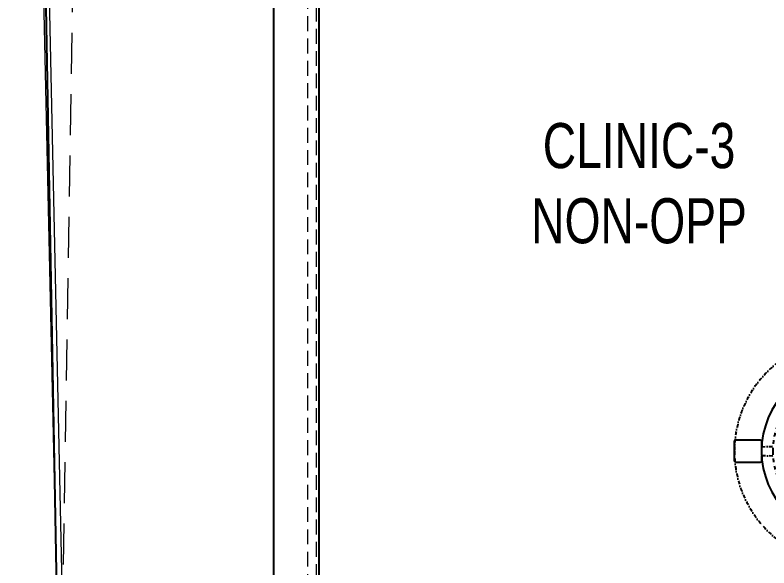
# Model space of a CAD drawing. Header units: feet. Extents: x 3021548 to 3033382, y -5395028 to -5381947.
# Drawn here: x 3022251 to 3023923, y -5386317 to -5385090 of the extents above; entities that cross this region are included whole.
import ezdxf

# ---------------------------------------------------------------- set-up
doc = ezdxf.new("R2010")
doc.units = ezdxf.units.FT
doc.header["$LTSCALE"] = 33
doc.header["$MEASUREMENT"] = 0
for name, pattern in [('a_p6_plan_L18$0$HIDDEN', [0.375, 0.25, -0.125]), ('DASHDOT2', [0.5, 0.25, -0.125, 0, -0.125]), ('HIDDENX2', [0.75, 0.5, -0.25])]:
    doc.linetypes.add(name, pattern=pattern)
for name, color, linetype, lineweight in [('A-shutter', 8, 'Continuous', 18), ('HATCH', 9, 'Continuous', 9), ('LENS-DIM', 252, 'Continuous', 5), ('LENS-FURNITURE', 13, 'Continuous', 9), ('LENS-PARTITION', 21, 'Continuous', 25), ('LENS-TEXT', 31, 'Continuous', 5), ('LN-ELEVATION-1', 81, 'Continuous', 25), ('rolling shutter', 1, 'Continuous', 5)]:
    doc.layers.add(name, color=color, linetype=linetype, lineweight=lineweight)
doc.layers.add('A-WALL', color=1, linetype='Continuous')
doc.layers.add('beam', color=5, linetype='Continuous')
doc.styles.add('LK TXT', font='GILC____.TTF', dxfattribs={"height": 100})

# ---------------------------------------------------------------- blocks, each defined once
blk = doc.blocks.new('*U50')
at = {"layer": 'A-shutter', "color": 5, "linetype": 'HIDDENX2', "ltscale": 2}
blk.add_lwpolyline([(41040472.95578344, -1561544.224196389), (41040472.95578364, -1561564.224196389), (41044196.8170238, -1561564.224191636), (41044196.81702361, -1561544.224191635)], close=True, dxfattribs=at)
blk = doc.blocks.new('A$Cd7686a59')
at = {"layer": 'A-WALL'}
blk.add_lwpolyline([(1649.799999997951, 1650), (1192.799999997951, 1650), (1192.799999997951, 1896.645897510461), (-8577.577380644158, 1896.645897511393), (-8577.577380642295, 1896.645897511393), (-9086.577380645089, 1896.645897511393), (-9086.82540440466, 2031.944250569679), (-9238.979302838445, 2031.887229078449), (-9224.544859065674, 1367.131617547013), (-9157.70739502553, -2263.734094293788), (-9139.317361741327, -3110.658161018044), (-7944.0216921065, -3962.172134745866), (-7937.419340115972, -3952.149341316894), (653.4797925371677, -9611.264276544565), (760.3840655414386, -9485.491965699941), (989.5999999968335, -9139.319999999367), (1649.999999996274, -9139.319999999367), (1650, 1650)], dxfattribs=at)
at = {"layer": 'beam', "linetype": 'a_p6_plan_L18$0$HIDDEN', "lineweight": 5, "ltscale": 11}
blk.add_lwpolyline([(-9145.70456640143, -2263.734094293788), (-9086.577309164217, 1369.936677205376), (-8577.577380649745, 1370.127431008965), (-8577.577380649745, -2263.734094293788)], close=True, dxfattribs=at)
at = {"layer": 'rolling shutter', "color": 4, "lineweight": 9}
for p, q in [((-9251.237039704807, 2043.626626753249), (-9157.707395032048, -2263.734094293788)), ((-9238.979302845895, 2031.887229078449), (-9145.70456640143, -2263.734094293788))]:
    blk.add_line(p, q, dxfattribs=at)
at = {"layer": 'rolling shutter', "color": 2, "rotation": 270}
blk.add_blockref('*U50', (1552961.646777933, 41041888.08293038), dxfattribs=at)
blk = doc.blocks.new('DR STOOL')
at = {"layer": 'HATCH'}
h = blk.add_hatch(dxfattribs=at)
h.set_pattern_fill('ANSI36', color=250, angle=-90.00000000000001)
h.set_pattern_definition([(315, (-227.8099174643867, 917.3997257252777), (6.173926083235043, -1.683798022700468), [7.9375, -1.587499999999999, 0, -1.587499999999999])])
edge = h.paths.add_edge_path()
edge.add_line((-190.0000000041909, 4.511094e-10), (-218.6899174675346, 4.511094e-10))
edge.add_arc((-218.6899174670689, 9.120000000388245), 9.119999999940092, 177.6119845363388, 269.9999999996136, ccw=False)
edge.add_arc((-1.8626451e-09, 3.565219e-10), 228.000000002257, 2.3880154632688004, 177.6119845367313, ccw=False)
edge.add_arc((218.6899174633436, 9.120000000497384), 9.120000000051716, -90.00000000034493, 2.3880154629299, ccw=False)
edge.add_line((218.6899174633436, 4.511094e-10), (190, 4.511094e-10))
edge.add_arc((-1.8626451e-09, 4.511094e-10), 190.000000001979, -1.27e-14, 180)
at = {"layer": 'LN-ELEVATION-1', "color": 1, "ltscale": 100}
for p, q in [((-128.6221585394814, 215.4841044476634), (-165.2704676063731, 189.0243927398114)), ((-124.7228340068832, 214.8545704018979), (-128.6221585394814, 215.4841044476634)), ((-112.6981821293011, 198.1996966340157), (-124.7228340068832, 214.8545704018979)), ((124.7553772013634, 214.9803744515593), (112.5488144652918, 198.2845540212292)), ((128.7014972954057, 215.5933048763618), (124.7553772013634, 214.9803744515593)), ((128.7014972954057, 215.5933048763618), (124.7553772013634, 214.9803744515593)), ((165.1911288509145, 188.915192311113), (128.7014972954057, 215.5933048763618)), ((165.1911288509145, 188.915192311113), (128.7014972954057, 215.5933048763618)), ((-165.2704676063731, 189.0243927398114), (-165.9069543029182, 185.0820035930228)), ((-165.9069543029182, 185.0820035930228), (-153.8003208162263, 168.3135803133482)), ((153.6734594982117, 168.4294150282658), (165.7973639420234, 185.0121775862135)), ((165.7973639420234, 185.0121775862135), (165.1911288509145, 188.915192311113)), ((165.7973639420234, 185.0121775862135), (165.1911288509145, 188.915192311113)), ((-191.2928382232785, -35.45407700946089), (-242.9550312487409, -52.24013893969095)), ((-187.9259491492994, -37.1695928365807), (-191.2928382232785, -35.45407700946089)), ((-184.1424400564283, -48.81403796559607), (-187.9259491492994, -37.1695928365807)), ((188.0651108901948, -36.96233201187715), (184.0504167033359, -49.19388854173303)), ((191.3981811110861, -35.27656588272658), (188.0651108901948, -36.96233201187715)), ((243.0100176925771, -52.21682526778022), (191.3981811110861, -35.27656588272658)), ((-242.9550312487409, -52.24013893969095), (-244.7482102331705, -55.75945052818861)), ((-244.7482102331705, -55.75945052818861), (-230.7800458371639, -98.74904560100549)), ((230.715890809428, -98.7280946081737), (244.8123673382215, -55.78040257930116)), ((244.8123673382215, -55.78040257930116), (243.0100176925771, -52.21682526778022)), ((-173.8639617776498, -80.4479453730819), (-177.8421125086024, -68.2044548037811)), ((-175.5596735184081, -83.7759667420105), (-173.8639617776498, -80.4479453730819)), ((177.6922140880488, -68.56540505095472), (173.8739495249465, -80.1985000452405)), ((173.8739495249465, -80.1985000452405), (175.5794035866856, -83.5704969359358)), ((175.5794035866856, -83.5704969359358), (227.1912401677109, -100.5107563209894)), ((-230.7800458371639, -98.74904560100549), (-227.2218665438704, -100.5620286722478)), ((-227.2218665438704, -100.5620286722478), (-175.5596735184081, -83.7759667420105)), ((227.1912401677109, -100.5107563209894), (230.715890809428, -98.7280946081737)), ((-22.72193054761737, -190.2142363802995), (-25.39390889601782, -192.886214728569)), ((-25.39390889601782, -192.886214728569), (-25.39390889601782, -247.2070584567482)), ((-10.47823652112856, -190.2142363802995), (-22.72193054761737, -190.2142363802995)), ((22.78362171910703, -190.2142363802995), (9.910054048988968, -190.2142363802995)), ((25.42475448176265, -192.8553691428751), (22.78362171910703, -190.2142363802995)), ((25.42475448176265, -247.1762128710543), (25.42475448176265, -192.8553691428751)), ((-25.39390889601782, -247.2070584567482), (-22.60096735274419, -250)), ((-22.60096735274419, -250), (22.60096735274419, -250)), ((22.60096735274419, -250), (25.42475448176265, -247.1762128710543))]:
    blk.add_line(p, q, dxfattribs=at)
at = {"layer": 'LN-ELEVATION-1', "linetype": 'DASHDOT2'}
for p, q in [((-92.92521573789418, 170.8129362839827), (-112.6981821293011, 198.1996966340157)), ((112.5488144652918, 198.2845540212292), (92.69529851106927, 171.1294289919315)), ((-153.8003208162263, 168.3135803133482), (-134.1093360339291, 141.0403694751003)), ((-93.52748446213081, 167.0824927485227), (-92.92521573789418, 170.8129362839827)), ((92.69529851106927, 171.1294289919315), (93.26858203159645, 167.4385604566923)), ((93.26858203159645, 167.4385604566923), (103.6608748426661, 159.8406005539291)), ((133.7372852512635, 141.1612321265929), (153.6734594982117, 168.4294150282658)), ((-103.4542870586738, 159.9154408004979), (-93.52748446213081, 167.0824927485227)), ((-88.15393704269081, 139.4771787207864), (-103.4542870586738, 159.9154408004979)), ((103.6608748426661, 159.8406005539291), (88.19885099539533, 139.4487815762331)), ((-134.1093360339291, 141.0403694751003), (-130.4219571123831, 140.4450534014686)), ((-130.4219571123831, 140.4450534014686), (-119.9844727469608, 147.9808124662595)), ((-119.9844727469608, 147.9808124662595), (-105.3687285655178, 126.9741353208374)), ((105.4096150295809, 126.94019481352), (120.1194891873747, 147.8074627162714)), ((120.1194891873747, 147.8074627162714), (130.0033113472163, 140.5812532722048)), ((130.0033113472163, 140.5812532722048), (133.7372852512635, 141.1612321265929)), ((-159.954806596972, -40.49024384317454), (-184.1424400564283, -48.81403796559607)), ((184.0504167033359, -49.19388854173303), (159.8786162491887, -40.79004861696012)), ((-177.8421125086024, -68.2044548037811), (-153.4148110738024, -60.73628028803068)), ((153.3006618716754, -61.02382378749462), (177.6922140880488, -68.56540505095472)), ((-10.92024635523557, -164.6382343793375), (-10.47823652112856, -190.2142363802995)), ((9.910054048988968, -190.2142363802995), (10.35584833659231, -164.674698740353))]:
    blk.add_line(p, q, dxfattribs=at)
at = {"layer": 'LN-ELEVATION-1', "color": 1, "ltscale": 100}
blk.add_lwpolyline([(-190.0000000023283, 0), (-218.6899174656719, 0, -0.4264743413925903), (-227.8019973598421, 9.5, -0.959166304662544), (227.8019973593764, 9.5, -0.4264743413925903), (218.6899174647406, 0), (190.0000000013969, 0)], format="xyb", dxfattribs=at)
at = {"layer": 'LN-ELEVATION-1', "linetype": 'DASHDOT2'}
for radius in [250, 165, 153]:
    blk.add_circle((0, 0), radius, dxfattribs=at)
at = {"layer": 'LN-ELEVATION-1', "color": 1, "ltscale": 100}
blk.add_circle((0, 0), 190, dxfattribs=at)

msp = doc.modelspace()

# ---------------------------------------------------------------- linework, layer by layer
at = {"layer": 'LENS-PARTITION'}
msp.add_lwpolyline([(3022824.520129185, -5382811.356832627), (3022924.520129186, -5382811.356832627), (3022924.520129186, -5386445.180881735), (3022824.520129185, -5386445.180881735)], close=True, dxfattribs=at)

# ---------------------------------------------------------------- block references
at = {"layer": 'LENS-DIM', "color": 2}
msp.add_blockref('A$Cd7686a59', (3031502.097509835, -5384181.446787441), dxfattribs=at)
at = {"layer": 'LENS-FURNITURE', "xscale": -1, "rotation": 270}
msp.add_blockref('DR STOOL', (3024096.421264197, -5386057.661443844), dxfattribs=at)

# ---------------------------------------------------------------- texts
at = {"layer": 'LENS-TEXT', "color": 0, "linetype": 'Continuous', "ltscale": 3, "insert": (3023634.751089454, -5385463.842116764), "char_height": 100, "attachment_point": 5, "style": 'LK TXT'}
msp.add_mtext_dynamic_manual_height_columns('CLINIC-3\\PNON-OPP', width=730.5073781448633, gutter_width=0.9999999999999992, heights=[0], dxfattribs=at)

doc.saveas('drawing.dxf')
